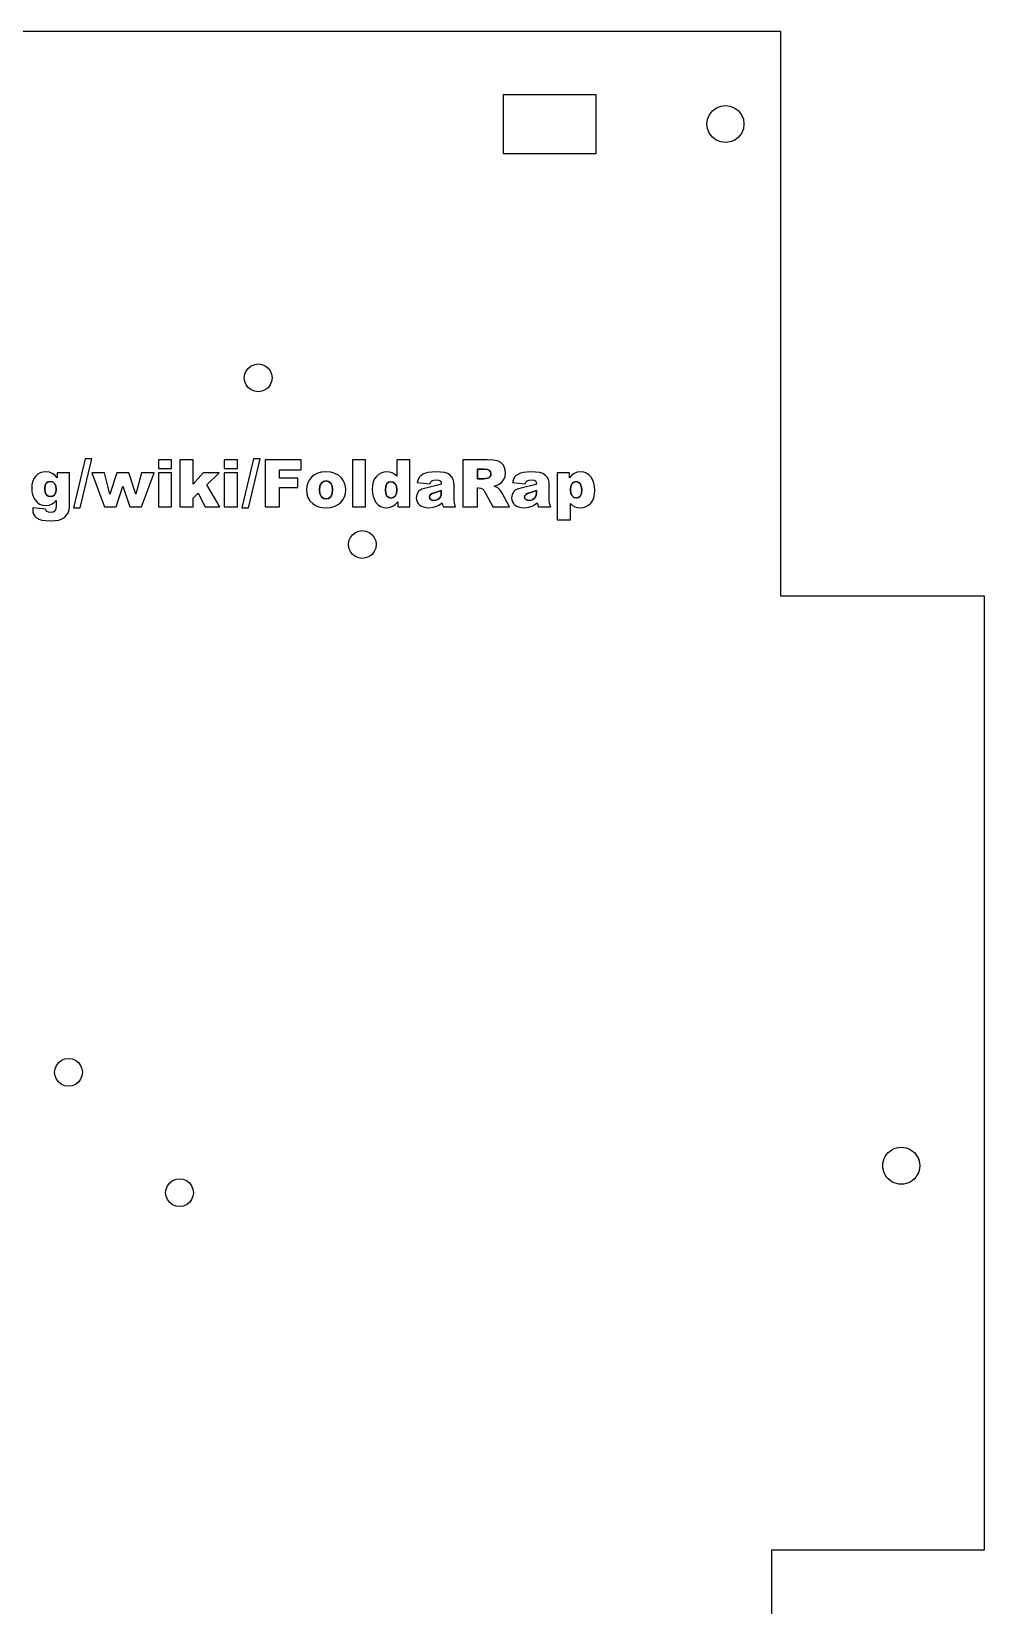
# Model space of a CAD drawing. Header units: metres. Extents: x -1381 to -1183, y -152 to 188.
# Drawn here: x -1285.8 to -1182.8, y 18.2 to 188.2 of the extents above; entities that cross this region are included whole.
import ezdxf

# ---------------------------------------------------------------- set-up
doc = ezdxf.new("R2010")
doc.units = ezdxf.units.M

msp = doc.modelspace()

# ---------------------------------------------------------------- linework, layer by layer
at = {"layer": 'GROUP1'}
for points in [[(-1279.31, 142, 0.03), (-1280.04, 142, 0.03), (-1281.31, 136.73, 0.03), (-1280.59, 136.73, 0.03), (-1279.31, 142, 0.03)], [(-1270.71, 141.91, 0.03), (-1272.13, 141.91, 0.03), (-1272.13, 140.95, 0.03), (-1270.71, 140.95, 0.03), (-1270.71, 141.91, 0.03)], [(-1268.36, 141.91, 0.03), (-1269.81, 141.91, 0.03), (-1269.81, 136.81, 0.03), (-1268.36, 136.81, 0.03), (-1268.36, 137.77, 0.03), (-1267.83, 138.29, 0.03), (-1267.08, 136.81, 0.03), (-1265.48, 136.81, 0.03), (-1266.89, 139.21, 0.03), (-1265.56, 140.51, 0.03), (-1267.3, 140.51, 0.03), (-1268.36, 139.28, 0.03), (-1268.36, 141.91, 0.03)], [(-1263.59, 141.91, 0.03), (-1265, 141.91, 0.03), (-1265, 140.95, 0.03), (-1263.59, 140.95, 0.03), (-1263.59, 141.91, 0.03)], [(-1261.11, 142, 0.03), (-1261.84, 142, 0.03), (-1263.11, 136.73, 0.03), (-1262.39, 136.73, 0.03), (-1261.11, 142, 0.03)], [(-1256.71, 141.91, 0.03), (-1260.6, 141.91, 0.03), (-1260.6, 136.81, 0.03), (-1259.02, 136.81, 0.03), (-1259.02, 138.9, 0.03), (-1257.05, 138.9, 0.03), (-1257.05, 139.93, 0.03), (-1259.02, 139.93, 0.03), (-1259.02, 140.82, 0.03), (-1256.71, 140.82, 0.03), (-1256.71, 141.91, 0.03)], [(-1249.73, 141.91, 0.03), (-1251.15, 141.91, 0.03), (-1251.15, 136.81, 0.03), (-1249.73, 136.81, 0.03), (-1249.73, 141.91, 0.03)], [(-1244.94, 136.81, 0.03), (-1244.94, 141.91, 0.03), (-1246.37, 141.91, 0.03), (-1246.37, 140.15, 0.03), (-1246.59, 140.34, 0.03), (-1246.85, 140.48, 0.03), (-1247.13, 140.56, 0.03), (-1247.45, 140.59, 0.03), (-1247.77, 140.56, 0.03), (-1248.07, 140.47, 0.03), (-1248.33, 140.32, 0.03), (-1248.57, 140.1, 0.03), (-1248.76, 139.83, 0.03), (-1248.9, 139.51, 0.03), (-1248.98, 139.13, 0.03), (-1249.01, 138.7, 0.03), (-1248.98, 138.3, 0.03), (-1248.91, 137.94, 0.03), (-1248.78, 137.61, 0.03), (-1248.61, 137.3, 0.03), (-1248.39, 137.05, 0.03), (-1248.12, 136.87, 0.03), (-1247.81, 136.76, 0.03), (-1247.45, 136.73, 0.03), (-1247.1, 136.77, 0.03), (-1246.77, 136.89, 0.03), (-1246.53, 137.07, 0.03), (-1246.26, 137.36, 0.03), (-1246.26, 136.81, 0.03), (-1244.94, 136.81, 0.03)], [(-1239.21, 141.91, 0.03), (-1239.21, 136.81, 0.03), (-1237.63, 136.81, 0.03), (-1237.63, 138.88, 0.03), (-1237.49, 138.88, 0.03), (-1237.28, 138.85, 0.03), (-1237.1, 138.76, 0.03), (-1236.97, 138.62, 0.03), (-1236.82, 138.37, 0.03), (-1235.97, 136.81, 0.03), (-1234.19, 136.81, 0.03), (-1234.96, 138.29, 0.03), (-1235.18, 138.61, 0.03), (-1235.43, 138.88, 0.03), (-1235.84, 139.06, 0.03), (-1235.52, 139.15, 0.03), (-1235.29, 139.27, 0.03), (-1235, 139.49, 0.03), (-1234.79, 139.76, 0.03), (-1234.65, 140.1, 0.03), (-1234.61, 140.5, 0.03), (-1234.67, 140.95, 0.03), (-1234.84, 141.32, 0.03), (-1235.12, 141.61, 0.03), (-1235.47, 141.79, 0.03), (-1235.94, 141.88, 0.03), (-1236.58, 141.91, 0.03), (-1239.21, 141.91, 0.03)], [(-1281.74, 140.51, 0.03), (-1283.07, 140.51, 0.03), (-1283.07, 139.96, 0.03), (-1283.32, 140.25, 0.03), (-1283.59, 140.44, 0.03), (-1283.91, 140.55, 0.03), (-1284.3, 140.59, 0.03), (-1284.62, 140.56, 0.03), (-1284.91, 140.48, 0.03), (-1285.17, 140.34, 0.03), (-1285.39, 140.14, 0.03), (-1285.58, 139.89, 0.03), (-1285.71, 139.58, 0.03), (-1285.79, 139.23, 0.03), (-1285.81, 138.82, 0.03), (-1285.79, 138.46, 0.03), (-1285.73, 138.14, 0.03), (-1285.63, 137.86, 0.03), (-1285.49, 137.61, 0.03), (-1285.24, 137.33, 0.03), (-1284.96, 137.12, 0.03), (-1284.64, 137, 0.03), (-1284.29, 136.96, 0.03), (-1283.93, 137.01, 0.03), (-1283.59, 137.14, 0.03), (-1283.38, 137.28, 0.03), (-1283.17, 137.49, 0.03), (-1283.17, 136.93, 0.03), (-1283.21, 136.59, 0.03), (-1283.32, 136.36, 0.03), (-1283.51, 136.24, 0.03), (-1283.78, 136.2, 0.03), (-1283.99, 136.23, 0.03), (-1284.17, 136.31, 0.03), (-1284.26, 136.41, 0.03), (-1284.33, 136.57, 0.03), (-1285.7, 136.73, 0.03), (-1285.71, 136.54, 0.03), (-1285.69, 136.28, 0.03), (-1285.61, 136.04, 0.03), (-1285.48, 135.83, 0.03), (-1285.3, 135.65, 0.03), (-1285.04, 135.5, 0.03), (-1284.71, 135.4, 0.03), (-1284.28, 135.33, 0.03), (-1283.77, 135.31, 0.03), (-1283.31, 135.33, 0.03), (-1282.9, 135.4, 0.03), (-1282.56, 135.51, 0.03), (-1282.28, 135.68, 0.03), (-1282.06, 135.91, 0.03), (-1281.89, 136.19, 0.03), (-1281.78, 136.51, 0.03), (-1281.74, 136.85, 0.03), (-1281.74, 137.02, 0.03), (-1281.74, 140.51, 0.03)], [(-1284.36, 138.37, 0.03), (-1284.4, 138.72, 0.03), (-1284.36, 139.11, 0.03), (-1284.24, 139.37, 0.03), (-1284.05, 139.52, 0.03), (-1283.8, 139.56, 0.03), (-1283.55, 139.51, 0.03), (-1283.35, 139.35, 0.03), (-1283.2, 139.09, 0.03), (-1283.16, 138.73, 0.03), (-1283.2, 138.38, 0.03), (-1283.34, 138.13, 0.03), (-1283.54, 137.98, 0.03), (-1283.78, 137.93, 0.03), (-1284.03, 137.98, 0.03), (-1284.23, 138.12, 0.03), (-1284.36, 138.37, 0.03)], [(-1283.34, 138.13, 0.03), (-1283.2, 138.38, 0.03), (-1283.16, 138.73, 0.03), (-1283.2, 139.09, 0.03), (-1283.35, 139.35, 0.03), (-1283.55, 139.51, 0.03), (-1283.8, 139.56, 0.03), (-1284.05, 139.52, 0.03), (-1284.24, 139.37, 0.03), (-1284.36, 139.11, 0.03), (-1284.4, 138.72, 0.03), (-1284.36, 138.37, 0.03), (-1284.23, 138.12, 0.03), (-1284.03, 137.98, 0.03), (-1283.78, 137.93, 0.03), (-1283.54, 137.98, 0.03), (-1283.34, 138.13, 0.03)], [(-1277.95, 140.51, 0.03), (-1279.32, 140.51, 0.03), (-1277.95, 136.81, 0.03), (-1276.68, 136.81, 0.03), (-1275.96, 139.04, 0.03), (-1275.21, 136.81, 0.03), (-1273.95, 136.81, 0.03), (-1272.59, 140.51, 0.03), (-1273.95, 140.51, 0.03), (-1274.55, 138.18, 0.03), (-1275.33, 140.51, 0.03), (-1276.61, 140.51, 0.03), (-1277.36, 138.18, 0.03), (-1277.95, 140.51, 0.03)], [(-1270.71, 140.51, 0.03), (-1272.13, 140.51, 0.03), (-1272.13, 136.81, 0.03), (-1270.71, 136.81, 0.03), (-1270.71, 140.51, 0.03)], [(-1263.59, 140.51, 0.03), (-1265, 140.51, 0.03), (-1265, 136.81, 0.03), (-1263.59, 136.81, 0.03), (-1263.59, 140.51, 0.03)], [(-1256.09, 139.05, 0.03), (-1256.13, 138.65, 0.03), (-1256.08, 138.22, 0.03), (-1255.96, 137.83, 0.03), (-1255.75, 137.48, 0.03), (-1255.45, 137.18, 0.03), (-1255.16, 136.98, 0.03), (-1254.82, 136.84, 0.03), (-1254.44, 136.76, 0.03), (-1254.01, 136.73, 0.03), (-1253.54, 136.76, 0.03), (-1253.12, 136.87, 0.03), (-1252.76, 137.04, 0.03), (-1252.45, 137.27, 0.03), (-1252.2, 137.57, 0.03), (-1252.02, 137.89, 0.03), (-1251.92, 138.26, 0.03), (-1251.88, 138.67, 0.03), (-1251.91, 139.03, 0.03), (-1252, 139.37, 0.03), (-1252.14, 139.67, 0.03), (-1252.34, 139.95, 0.03), (-1252.66, 140.23, 0.03), (-1253.04, 140.43, 0.03), (-1253.49, 140.55, 0.03), (-1254.02, 140.59, 0.03), (-1254.48, 140.56, 0.03), (-1254.89, 140.45, 0.03), (-1255.25, 140.28, 0.03), (-1255.56, 140.04, 0.03), (-1255.81, 139.75, 0.03), (-1255.98, 139.42, 0.03), (-1256.09, 139.05, 0.03)], [(-1253.5, 137.92, 0.03), (-1253.35, 138.22, 0.03), (-1253.31, 138.67, 0.03), (-1253.36, 139.09, 0.03), (-1253.5, 139.38, 0.03), (-1253.73, 139.56, 0.03), (-1253.99, 139.62, 0.03), (-1254.28, 139.56, 0.03), (-1254.51, 139.38, 0.03), (-1254.66, 139.08, 0.03), (-1254.71, 138.65, 0.03), (-1254.66, 138.22, 0.03), (-1254.51, 137.92, 0.03), (-1254.28, 137.74, 0.03), (-1254, 137.69, 0.03), (-1253.73, 137.74, 0.03), (-1253.5, 137.92, 0.03)], [(-1254.66, 138.22, 0.03), (-1254.71, 138.65, 0.03), (-1254.66, 139.08, 0.03), (-1254.51, 139.38, 0.03), (-1254.28, 139.56, 0.03), (-1253.99, 139.62, 0.03), (-1253.73, 139.56, 0.03), (-1253.5, 139.38, 0.03), (-1253.36, 139.09, 0.03), (-1253.31, 138.67, 0.03), (-1253.35, 138.22, 0.03), (-1253.5, 137.92, 0.03), (-1253.73, 137.74, 0.03), (-1254, 137.69, 0.03), (-1254.28, 137.74, 0.03), (-1254.51, 137.92, 0.03), (-1254.66, 138.22, 0.03)], [(-1246.74, 137.82, 0.03), (-1246.54, 137.98, 0.03), (-1246.4, 138.26, 0.03), (-1246.36, 138.67, 0.03), (-1246.4, 139.05, 0.03), (-1246.54, 139.32, 0.03), (-1246.75, 139.48, 0.03), (-1247.01, 139.53, 0.03), (-1247.24, 139.48, 0.03), (-1247.42, 139.33, 0.03), (-1247.55, 139.05, 0.03), (-1247.59, 138.64, 0.03), (-1247.55, 138.25, 0.03), (-1247.42, 137.98, 0.03), (-1247.22, 137.82, 0.03), (-1246.99, 137.77, 0.03), (-1246.74, 137.82, 0.03)], [(-1246.4, 139.05, 0.03), (-1246.36, 138.67, 0.03), (-1246.4, 138.26, 0.03), (-1246.54, 137.98, 0.03), (-1246.74, 137.82, 0.03), (-1246.99, 137.77, 0.03), (-1247.22, 137.82, 0.03), (-1247.42, 137.98, 0.03), (-1247.55, 138.25, 0.03), (-1247.59, 138.64, 0.03), (-1247.55, 139.05, 0.03), (-1247.42, 139.33, 0.03), (-1247.24, 139.48, 0.03), (-1247.01, 139.53, 0.03), (-1246.75, 139.48, 0.03), (-1246.54, 139.32, 0.03), (-1246.4, 139.05, 0.03)], [(-1244.14, 139.45, 0.03), (-1242.79, 139.31, 0.03), (-1242.69, 139.51, 0.03), (-1242.57, 139.64, 0.03), (-1242.35, 139.72, 0.03), (-1242.04, 139.75, 0.03), (-1241.81, 139.72, 0.03), (-1241.67, 139.64, 0.03), (-1241.58, 139.5, 0.03), (-1241.56, 139.28, 0.03), (-1242.06, 139.11, 0.03), (-1243.09, 138.89, 0.03), (-1243.65, 138.72, 0.03), (-1243.85, 138.61, 0.03), (-1244, 138.48, 0.03), (-1244.19, 138.17, 0.03), (-1244.25, 137.79, 0.03), (-1244.23, 137.57, 0.03), (-1244.16, 137.38, 0.03), (-1244.06, 137.2, 0.03), (-1243.91, 137.04, 0.03), (-1243.72, 136.9, 0.03), (-1243.49, 136.81, 0.03), (-1243.21, 136.75, 0.03), (-1242.9, 136.73, 0.03), (-1242.44, 136.77, 0.03), (-1242.03, 136.88, 0.03), (-1241.75, 137.04, 0.03), (-1241.48, 137.26, 0.03), (-1241.43, 137.03, 0.03), (-1241.32, 136.81, 0.03), (-1240, 136.81, 0.03), (-1240.14, 137.19, 0.03), (-1240.17, 137.6, 0.03), (-1240.17, 139.23, 0.03), (-1240.2, 139.5, 0.03), (-1240.28, 139.78, 0.03), (-1240.4, 140.03, 0.03), (-1240.56, 140.22, 0.03), (-1240.85, 140.41, 0.03), (-1241.21, 140.52, 0.03), (-1241.65, 140.57, 0.03), (-1242.23, 140.59, 0.03), (-1242.97, 140.53, 0.03), (-1243.27, 140.46, 0.03), (-1243.5, 140.36, 0.03), (-1243.74, 140.2, 0.03), (-1243.92, 140.01, 0.03), (-1244.05, 139.77, 0.03), (-1244.14, 139.45, 0.03)], [(-1236.96, 139.85, 0.03), (-1237.63, 139.85, 0.03), (-1237.63, 140.88, 0.03), (-1236.93, 140.88, 0.03), (-1236.57, 140.85, 0.03), (-1236.35, 140.75, 0.03), (-1236.23, 140.59, 0.03), (-1236.19, 140.37, 0.03), (-1236.21, 140.21, 0.03), (-1236.29, 140.08, 0.03), (-1236.4, 139.97, 0.03), (-1236.54, 139.92, 0.03), (-1236.96, 139.85, 0.03)], [(-1237.63, 140.88, 0.03), (-1237.63, 139.85, 0.03), (-1236.96, 139.85, 0.03), (-1236.54, 139.92, 0.03), (-1236.4, 139.97, 0.03), (-1236.29, 140.08, 0.03), (-1236.21, 140.21, 0.03), (-1236.19, 140.37, 0.03), (-1236.23, 140.59, 0.03), (-1236.35, 140.75, 0.03), (-1236.57, 140.85, 0.03), (-1236.93, 140.88, 0.03), (-1237.63, 140.88, 0.03)], [(-1233.84, 139.45, 0.03), (-1232.49, 139.31, 0.03), (-1232.39, 139.51, 0.03), (-1232.27, 139.64, 0.03), (-1232.05, 139.72, 0.03), (-1231.75, 139.75, 0.03), (-1231.52, 139.72, 0.03), (-1231.37, 139.64, 0.03), (-1231.29, 139.5, 0.03), (-1231.26, 139.28, 0.03), (-1231.76, 139.11, 0.03), (-1232.8, 138.89, 0.03), (-1233.36, 138.72, 0.03), (-1233.56, 138.61, 0.03), (-1233.71, 138.48, 0.03), (-1233.89, 138.17, 0.03), (-1233.96, 137.79, 0.03), (-1233.93, 137.57, 0.03), (-1233.87, 137.38, 0.03), (-1233.76, 137.2, 0.03), (-1233.61, 137.04, 0.03), (-1233.42, 136.9, 0.03), (-1233.19, 136.81, 0.03), (-1232.92, 136.75, 0.03), (-1232.61, 136.73, 0.03), (-1232.14, 136.77, 0.03), (-1231.74, 136.88, 0.03), (-1231.46, 137.04, 0.03), (-1231.18, 137.26, 0.03), (-1231.13, 137.03, 0.03), (-1231.03, 136.81, 0.03), (-1229.7, 136.81, 0.03), (-1229.85, 137.19, 0.03), (-1229.88, 137.6, 0.03), (-1229.88, 139.23, 0.03), (-1229.9, 139.5, 0.03), (-1229.98, 139.78, 0.03), (-1230.11, 140.03, 0.03), (-1230.27, 140.22, 0.03), (-1230.56, 140.41, 0.03), (-1230.91, 140.52, 0.03), (-1231.36, 140.57, 0.03), (-1231.93, 140.59, 0.03), (-1232.67, 140.53, 0.03), (-1232.98, 140.46, 0.03), (-1233.21, 140.36, 0.03), (-1233.45, 140.2, 0.03), (-1233.62, 140.01, 0.03), (-1233.75, 139.77, 0.03), (-1233.84, 139.45, 0.03)], [(-1229.02, 140.51, 0.03), (-1229.02, 135.41, 0.03), (-1227.59, 135.41, 0.03), (-1227.59, 137.17, 0.03), (-1227.37, 136.98, 0.03), (-1227.11, 136.84, 0.03), (-1226.83, 136.76, 0.03), (-1226.51, 136.73, 0.03), (-1226.19, 136.76, 0.03), (-1225.9, 136.85, 0.03), (-1225.63, 137, 0.03), (-1225.4, 137.21, 0.03), (-1225.2, 137.48, 0.03), (-1225.07, 137.81, 0.03), (-1224.98, 138.19, 0.03), (-1224.96, 138.62, 0.03), (-1224.98, 139.02, 0.03), (-1225.06, 139.39, 0.03), (-1225.18, 139.72, 0.03), (-1225.36, 140.02, 0.03), (-1225.59, 140.27, 0.03), (-1225.85, 140.45, 0.03), (-1226.16, 140.56, 0.03), (-1226.51, 140.59, 0.03), (-1226.87, 140.55, 0.03), (-1227.19, 140.43, 0.03), (-1227.43, 140.25, 0.03), (-1227.7, 139.96, 0.03), (-1227.7, 140.51, 0.03), (-1229.02, 140.51, 0.03)], [(-1227.56, 138.27, 0.03), (-1227.6, 138.65, 0.03), (-1227.56, 139.06, 0.03), (-1227.42, 139.34, 0.03), (-1227.22, 139.5, 0.03), (-1226.97, 139.55, 0.03), (-1226.74, 139.5, 0.03), (-1226.55, 139.34, 0.03), (-1226.42, 139.07, 0.03), (-1226.37, 138.68, 0.03), (-1226.41, 138.26, 0.03), (-1226.54, 137.99, 0.03), (-1226.73, 137.84, 0.03), (-1226.95, 137.79, 0.03), (-1227.21, 137.84, 0.03), (-1227.42, 138, 0.03), (-1227.56, 138.27, 0.03)], [(-1226.42, 139.07, 0.03), (-1226.55, 139.34, 0.03), (-1226.74, 139.5, 0.03), (-1226.97, 139.55, 0.03), (-1227.22, 139.5, 0.03), (-1227.42, 139.34, 0.03), (-1227.56, 139.06, 0.03), (-1227.6, 138.65, 0.03), (-1227.56, 138.27, 0.03), (-1227.42, 138, 0.03), (-1227.21, 137.84, 0.03), (-1226.95, 137.79, 0.03), (-1226.73, 137.84, 0.03), (-1226.54, 137.99, 0.03), (-1226.41, 138.26, 0.03), (-1226.37, 138.68, 0.03), (-1226.42, 139.07, 0.03)], [(-1242.17, 138.38, 0.03), (-1241.56, 138.57, 0.03), (-1241.56, 138.34, 0.03), (-1241.58, 138.1, 0.03), (-1241.64, 137.91, 0.03), (-1241.76, 137.76, 0.03), (-1241.93, 137.63, 0.03), (-1242.14, 137.54, 0.03), (-1242.37, 137.52, 0.03), (-1242.57, 137.54, 0.03), (-1242.71, 137.62, 0.03), (-1242.8, 137.74, 0.03), (-1242.83, 137.89, 0.03), (-1242.8, 138.03, 0.03), (-1242.71, 138.16, 0.03), (-1242.52, 138.27, 0.03), (-1242.17, 138.38, 0.03)], [(-1241.56, 138.34, 0.03), (-1241.56, 138.57, 0.03), (-1242.17, 138.38, 0.03), (-1242.52, 138.27, 0.03), (-1242.71, 138.16, 0.03), (-1242.8, 138.03, 0.03), (-1242.83, 137.89, 0.03), (-1242.8, 137.74, 0.03), (-1242.71, 137.62, 0.03), (-1242.57, 137.54, 0.03), (-1242.37, 137.52, 0.03), (-1242.14, 137.54, 0.03), (-1241.93, 137.63, 0.03), (-1241.76, 137.76, 0.03), (-1241.64, 137.91, 0.03), (-1241.58, 138.1, 0.03), (-1241.56, 138.34, 0.03)], [(-1231.26, 138.34, 0.03), (-1231.26, 138.57, 0.03), (-1231.87, 138.38, 0.03), (-1232.22, 138.27, 0.03), (-1232.42, 138.16, 0.03), (-1232.51, 138.03, 0.03), (-1232.54, 137.89, 0.03), (-1232.51, 137.74, 0.03), (-1232.42, 137.62, 0.03), (-1232.28, 137.54, 0.03), (-1232.08, 137.52, 0.03), (-1231.85, 137.54, 0.03), (-1231.64, 137.63, 0.03), (-1231.46, 137.76, 0.03), (-1231.35, 137.91, 0.03), (-1231.28, 138.1, 0.03), (-1231.26, 138.34, 0.03)], [(-1231.87, 138.38, 0.03), (-1231.26, 138.57, 0.03), (-1231.26, 138.34, 0.03), (-1231.28, 138.1, 0.03), (-1231.35, 137.91, 0.03), (-1231.46, 137.76, 0.03), (-1231.64, 137.63, 0.03), (-1231.85, 137.54, 0.03), (-1232.08, 137.52, 0.03), (-1232.28, 137.54, 0.03), (-1232.42, 137.62, 0.03), (-1232.51, 137.74, 0.03), (-1232.54, 137.89, 0.03), (-1232.51, 138.03, 0.03), (-1232.42, 138.16, 0.03), (-1232.22, 138.27, 0.03), (-1231.87, 138.38, 0.03)]]:
    msp.add_polyline3d(points, dxfattribs=at)
at = {"layer": 'Layer0'}
for p, q in [((-1204.84, 188.16, 0.03), (-1358.84, 188.16, 0.03)), ((-1204.84, 127.16, 0.03), (-1204.84, 188.16, 0.03)), ((-1234.84, 181.36, 0.02), (-1224.84, 181.36, 0.02)), ((-1234.84, 174.96, 0.02), (-1234.84, 181.36, 0.02)), ((-1224.84, 181.36, 0.02), (-1224.84, 174.96, 0.02)), ((-1212.84, 178.16, 0.03), (-1212.77, 178.68, 0.03)), ((-1212.77, 178.68, 0.03), (-1212.57, 179.16, 0.03)), ((-1212.57, 179.16, 0.03), (-1212.25, 179.58, 0.03)), ((-1212.25, 179.58, 0.03), (-1211.84, 179.89, 0.03)), ((-1211.84, 179.89, 0.03), (-1211.35, 180.09, 0.03)), ((-1211.35, 180.09, 0.03), (-1210.84, 180.16, 0.03)), ((-1210.84, 180.16, 0.03), (-1210.32, 180.09, 0.03)), ((-1210.32, 180.09, 0.03), (-1209.84, 179.89, 0.03)), ((-1209.84, 179.89, 0.03), (-1209.42, 179.58, 0.03)), ((-1209.42, 179.58, 0.03), (-1209.1, 179.16, 0.03)), ((-1209.1, 179.16, 0.03), (-1208.9, 178.68, 0.03)), ((-1208.9, 178.68, 0.03), (-1208.84, 178.16, 0.03)), ((-1212.77, 177.64, 0.03), (-1212.84, 178.16, 0.03)), ((-1212.57, 177.16, 0.03), (-1212.77, 177.64, 0.03)), ((-1212.25, 176.75, 0.03), (-1212.57, 177.16, 0.03)), ((-1209.1, 177.16, 0.03), (-1209.42, 176.75, 0.03)), ((-1208.9, 177.64, 0.03), (-1209.1, 177.16, 0.03)), ((-1208.84, 178.16, 0.03), (-1208.9, 177.64, 0.03)), ((-1211.84, 176.43, 0.03), (-1212.25, 176.75, 0.03)), ((-1211.35, 176.23, 0.03), (-1211.84, 176.43, 0.03)), ((-1210.84, 176.16, 0.03), (-1211.35, 176.23, 0.03)), ((-1210.32, 176.23, 0.03), (-1210.84, 176.16, 0.03)), ((-1209.84, 176.43, 0.03), (-1210.32, 176.23, 0.03)), ((-1209.42, 176.75, 0.03), (-1209.84, 176.43, 0.03)), ((-1224.84, 174.96, 0.02), (-1234.84, 174.96, 0.02)), ((-1262.78, 151.14, 0.03), (-1262.63, 151.5, 0.03)), ((-1262.63, 151.5, 0.03), (-1262.4, 151.81, 0.03)), ((-1262.4, 151.81, 0.03), (-1262.09, 152.05, 0.03)), ((-1262.09, 152.05, 0.03), (-1261.72, 152.2, 0.03)), ((-1261.72, 152.2, 0.03), (-1261.34, 152.25, 0.03)), ((-1261.34, 152.25, 0.03), (-1260.95, 152.2, 0.03)), ((-1260.95, 152.2, 0.03), (-1260.59, 152.05, 0.03)), ((-1260.59, 152.05, 0.03), (-1260.27, 151.81, 0.03)), ((-1260.27, 151.81, 0.03), (-1260.04, 151.5, 0.03)), ((-1260.04, 151.5, 0.03), (-1259.89, 151.14, 0.03)), ((-1262.84, 150.75, 0.03), (-1262.78, 151.14, 0.03)), ((-1262.78, 150.37, 0.03), (-1262.84, 150.75, 0.03)), ((-1262.63, 150, 0.03), (-1262.78, 150.37, 0.03)), ((-1262.4, 149.69, 0.03), (-1262.63, 150, 0.03)), ((-1262.09, 149.45, 0.03), (-1262.4, 149.69, 0.03)), ((-1260.27, 149.69, 0.03), (-1260.59, 149.45, 0.03)), ((-1260.04, 150, 0.03), (-1260.27, 149.69, 0.03)), ((-1259.89, 150.37, 0.03), (-1260.04, 150, 0.03)), ((-1259.89, 151.14, 0.03), (-1259.84, 150.75, 0.03)), ((-1259.84, 150.75, 0.03), (-1259.89, 150.37, 0.03)), ((-1261.72, 149.3, 0.03), (-1262.09, 149.45, 0.03)), ((-1261.34, 149.25, 0.03), (-1261.72, 149.3, 0.03)), ((-1260.95, 149.3, 0.03), (-1261.34, 149.25, 0.03)), ((-1260.59, 149.45, 0.03), (-1260.95, 149.3, 0.03)), ((-1251.59, 132.75, 0.03), (-1251.53, 133.14, 0.03)), ((-1251.53, 132.37, 0.03), (-1251.59, 132.75, 0.03)), ((-1251.53, 133.14, 0.03), (-1251.38, 133.5, 0.03)), ((-1251.38, 133.5, 0.03), (-1251.15, 133.81, 0.03)), ((-1251.15, 133.81, 0.03), (-1250.84, 134.05, 0.03)), ((-1250.84, 134.05, 0.03), (-1250.47, 134.2, 0.03)), ((-1250.47, 134.2, 0.03), (-1250.09, 134.25, 0.03)), ((-1250.09, 134.25, 0.03), (-1249.7, 134.2, 0.03)), ((-1249.7, 134.2, 0.03), (-1249.34, 134.05, 0.03)), ((-1249.34, 134.05, 0.03), (-1249.02, 133.81, 0.03)), ((-1249.02, 133.81, 0.03), (-1248.79, 133.5, 0.03)), ((-1248.79, 133.5, 0.03), (-1248.64, 133.14, 0.03)), ((-1248.64, 133.14, 0.03), (-1248.59, 132.75, 0.03)), ((-1248.59, 132.75, 0.03), (-1248.64, 132.37, 0.03)), ((-1251.38, 132, 0.03), (-1251.53, 132.37, 0.03)), ((-1251.15, 131.69, 0.03), (-1251.38, 132, 0.03)), ((-1250.84, 131.45, 0.03), (-1251.15, 131.69, 0.03)), ((-1250.47, 131.3, 0.03), (-1250.84, 131.45, 0.03)), ((-1250.09, 131.25, 0.03), (-1250.47, 131.3, 0.03)), ((-1249.7, 131.3, 0.03), (-1250.09, 131.25, 0.03)), ((-1249.34, 131.45, 0.03), (-1249.7, 131.3, 0.03)), ((-1249.02, 131.69, 0.03), (-1249.34, 131.45, 0.03)), ((-1248.79, 132, 0.03), (-1249.02, 131.69, 0.03)), ((-1248.64, 132.37, 0.03), (-1248.79, 132, 0.03)), ((-1182.84, 127.16, 0.03), (-1204.84, 127.16, 0.03)), ((-1182.84, 24.16, 0.03), (-1182.84, 127.16, 0.03)), ((-1283.28, 76.14, 0.03), (-1283.13, 76.5, 0.03)), ((-1283.13, 76.5, 0.03), (-1282.9, 76.81, 0.03)), ((-1282.9, 76.81, 0.03), (-1282.59, 77.05, 0.03)), ((-1282.59, 77.05, 0.03), (-1282.22, 77.2, 0.03)), ((-1282.22, 77.2, 0.03), (-1281.84, 77.25, 0.03)), ((-1281.84, 77.25, 0.03), (-1281.45, 77.2, 0.03)), ((-1281.45, 77.2, 0.03), (-1281.09, 77.05, 0.03)), ((-1281.09, 77.05, 0.03), (-1280.77, 76.81, 0.03)), ((-1280.77, 76.81, 0.03), (-1280.54, 76.5, 0.03)), ((-1280.54, 76.5, 0.03), (-1280.39, 76.14, 0.03)), ((-1283.34, 75.75, 0.03), (-1283.28, 76.14, 0.03)), ((-1283.28, 75.37, 0.03), (-1283.34, 75.75, 0.03)), ((-1283.13, 75, 0.03), (-1283.28, 75.37, 0.03)), ((-1282.9, 74.69, 0.03), (-1283.13, 75, 0.03)), ((-1280.54, 75, 0.03), (-1280.77, 74.69, 0.03)), ((-1280.39, 75.37, 0.03), (-1280.54, 75, 0.03)), ((-1280.39, 76.14, 0.03), (-1280.34, 75.75, 0.03)), ((-1280.34, 75.75, 0.03), (-1280.39, 75.37, 0.03)), ((-1282.59, 74.45, 0.03), (-1282.9, 74.69, 0.03)), ((-1282.22, 74.3, 0.03), (-1282.59, 74.45, 0.03)), ((-1281.84, 74.25, 0.03), (-1282.22, 74.3, 0.03)), ((-1281.45, 74.3, 0.03), (-1281.84, 74.25, 0.03)), ((-1281.09, 74.45, 0.03), (-1281.45, 74.3, 0.03)), ((-1280.77, 74.69, 0.03), (-1281.09, 74.45, 0.03)), ((-1193.77, 66.18, 0.03), (-1193.68, 66.43, 0.03)), ((-1193.68, 66.43, 0.03), (-1193.57, 66.66, 0.03)), ((-1193.57, 66.66, 0.03), (-1193.42, 66.88, 0.03)), ((-1193.42, 66.88, 0.03), (-1193.25, 67.08, 0.03)), ((-1193.25, 67.08, 0.03), (-1193.05, 67.25, 0.03)), ((-1193.05, 67.25, 0.03), (-1192.84, 67.39, 0.03)), ((-1192.84, 67.39, 0.03), (-1192.6, 67.51, 0.03)), ((-1192.6, 67.51, 0.03), (-1192.35, 67.59, 0.03)), ((-1192.35, 67.59, 0.03), (-1192.1, 67.64, 0.03)), ((-1192.1, 67.64, 0.03), (-1191.84, 67.66, 0.03)), ((-1191.84, 67.66, 0.03), (-1191.57, 67.64, 0.03)), ((-1191.57, 67.64, 0.03), (-1191.32, 67.59, 0.03)), ((-1191.32, 67.59, 0.03), (-1191.07, 67.51, 0.03)), ((-1191.07, 67.51, 0.03), (-1190.84, 67.39, 0.03)), ((-1190.84, 67.39, 0.03), (-1190.62, 67.25, 0.03)), ((-1190.62, 67.25, 0.03), (-1190.42, 67.08, 0.03)), ((-1190.42, 67.08, 0.03), (-1190.25, 66.88, 0.03)), ((-1190.25, 66.88, 0.03), (-1190.1, 66.66, 0.03)), ((-1190.1, 66.66, 0.03), (-1189.99, 66.43, 0.03)), ((-1189.99, 66.43, 0.03), (-1189.9, 66.18, 0.03)), ((-1193.84, 65.66, 0.03), (-1193.82, 65.92, 0.03)), ((-1193.82, 65.4, 0.03), (-1193.84, 65.66, 0.03)), ((-1193.82, 65.92, 0.03), (-1193.77, 66.18, 0.03)), ((-1193.77, 65.14, 0.03), (-1193.82, 65.4, 0.03)), ((-1193.68, 64.9, 0.03), (-1193.77, 65.14, 0.03)), ((-1193.57, 64.66, 0.03), (-1193.68, 64.9, 0.03)), ((-1193.42, 64.44, 0.03), (-1193.57, 64.66, 0.03)), ((-1190.1, 64.66, 0.03), (-1190.25, 64.44, 0.03)), ((-1189.99, 64.9, 0.03), (-1190.1, 64.66, 0.03)), ((-1189.9, 65.14, 0.03), (-1189.99, 64.9, 0.03)), ((-1189.9, 66.18, 0.03), (-1189.85, 65.92, 0.03)), ((-1189.85, 65.4, 0.03), (-1189.9, 65.14, 0.03)), ((-1189.85, 65.92, 0.03), (-1189.84, 65.66, 0.03)), ((-1189.84, 65.66, 0.03), (-1189.85, 65.4, 0.03)), ((-1271.34, 62.75, 0.03), (-1271.28, 63.14, 0.03)), ((-1271.28, 63.14, 0.03), (-1271.13, 63.5, 0.03)), ((-1271.13, 63.5, 0.03), (-1270.9, 63.81, 0.03)), ((-1270.9, 63.81, 0.03), (-1270.59, 64.05, 0.03)), ((-1270.59, 64.05, 0.03), (-1270.22, 64.2, 0.03)), ((-1270.22, 64.2, 0.03), (-1269.84, 64.25, 0.03)), ((-1269.84, 64.25, 0.03), (-1269.45, 64.2, 0.03)), ((-1269.45, 64.2, 0.03), (-1269.09, 64.05, 0.03)), ((-1269.09, 64.05, 0.03), (-1268.77, 63.81, 0.03)), ((-1268.77, 63.81, 0.03), (-1268.54, 63.5, 0.03)), ((-1268.54, 63.5, 0.03), (-1268.39, 63.14, 0.03)), ((-1268.39, 63.14, 0.03), (-1268.34, 62.75, 0.03)), ((-1193.25, 64.25, 0.03), (-1193.42, 64.44, 0.03)), ((-1193.05, 64.07, 0.03), (-1193.25, 64.25, 0.03)), ((-1192.84, 63.93, 0.03), (-1193.05, 64.07, 0.03)), ((-1192.6, 63.81, 0.03), (-1192.84, 63.93, 0.03)), ((-1192.35, 63.73, 0.03), (-1192.6, 63.81, 0.03)), ((-1192.1, 63.68, 0.03), (-1192.35, 63.73, 0.03)), ((-1191.84, 63.66, 0.03), (-1192.1, 63.68, 0.03)), ((-1191.57, 63.68, 0.03), (-1191.84, 63.66, 0.03)), ((-1191.32, 63.73, 0.03), (-1191.57, 63.68, 0.03)), ((-1191.07, 63.81, 0.03), (-1191.32, 63.73, 0.03)), ((-1190.84, 63.93, 0.03), (-1191.07, 63.81, 0.03)), ((-1190.62, 64.07, 0.03), (-1190.84, 63.93, 0.03)), ((-1190.42, 64.25, 0.03), (-1190.62, 64.07, 0.03)), ((-1190.25, 64.44, 0.03), (-1190.42, 64.25, 0.03)), ((-1271.28, 62.37, 0.03), (-1271.34, 62.75, 0.03)), ((-1271.13, 62, 0.03), (-1271.28, 62.37, 0.03)), ((-1270.9, 61.69, 0.03), (-1271.13, 62, 0.03)), ((-1270.59, 61.45, 0.03), (-1270.9, 61.69, 0.03)), ((-1270.22, 61.3, 0.03), (-1270.59, 61.45, 0.03)), ((-1269.84, 61.25, 0.03), (-1270.22, 61.3, 0.03)), ((-1269.45, 61.3, 0.03), (-1269.84, 61.25, 0.03)), ((-1269.09, 61.45, 0.03), (-1269.45, 61.3, 0.03)), ((-1268.77, 61.69, 0.03), (-1269.09, 61.45, 0.03)), ((-1268.54, 62, 0.03), (-1268.77, 61.69, 0.03)), ((-1268.39, 62.37, 0.03), (-1268.54, 62, 0.03)), ((-1268.34, 62.75, 0.03), (-1268.39, 62.37, 0.03)), ((-1205.84, -151.84, 0.03), (-1205.84, 24.16, 0.03)), ((-1205.84, 24.16, 0.03), (-1182.84, 24.16, 0.03))]:
    msp.add_line(p, q, dxfattribs=at)

doc.saveas('drawing.dxf')
